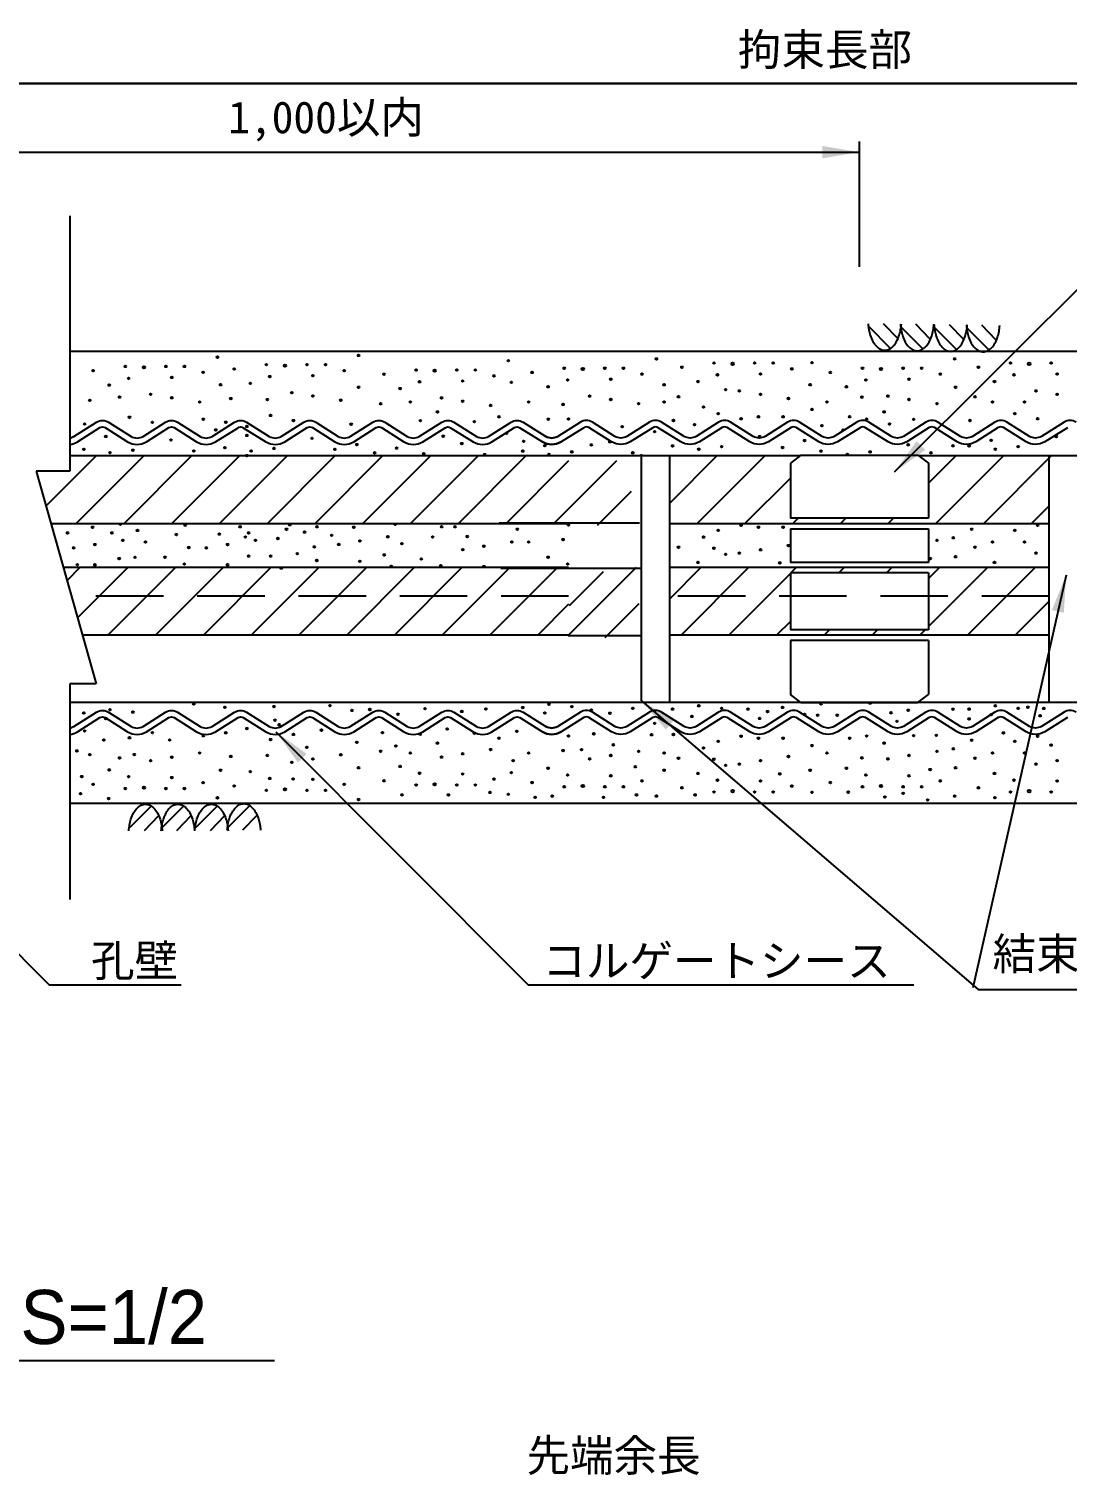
# Model space of a CAD drawing. Extents: x 510 to 34067, y -2197 to 5780.
# Drawn here: x 20331 to 21307, y 1670 to 3029 of the extents above; entities that cross this region are included whole.
import ezdxf

# ---------------------------------------------------------------- set-up
doc = ezdxf.new("R2010")
doc.units = 0
doc.linetypes.add('HIDDENX2', pattern=[19.05, 12.7, -6.35])
doc.layers.get('0').update_dxf_attribs({"linetype": 'CONTINUOUS'})
doc.layers.get('DEFPOINTS').update_dxf_attribs({"linetype": 'CONTINUOUS'})
for name, color, linetype in [('DIM', 5, 'CONTINUOUS'), ('DRAW', 7, 'CONTINUOUS'), ('TITLE', 4, 'CONTINUOUS')]:
    doc.layers.add(name, color=color, linetype=linetype)
doc.styles.add('STYLE1', font='')
doc.styles.add('STYLE2', font='MSMINCHO.TTF')
doc.styles.get('STYLE1').set_extended_font_data('MS PGothic')
doc.dimstyles.get("Standard").update_dxf_attribs({"dimscale": 0, "dimtxt": 0.0001, "dimasz": 35, "dimexe": 0, "dimexo": 0, "dimgap": 0, "dimtad": 1, "dimdec": 4, "dimdsep": 46, "dimlunit": 6, "dimtxsty": 'STYLE2', "dimcen": 0, "dimadec": 0, "dimazin": 0, "dimtfac": 1, "dimtdec": 4, "dimtofl": 0, "dimtmove": 0, "dimatfit": 2, "dimfxl": 0, "dimtolj": 1, "dimtzin": 0, "dimarcsym": 0})
doc.dimstyles.new('STANDARD$7', dxfattribs={"dimscale": 0, "dimtxt": 0.0001, "dimasz": 35, "dimexe": 0, "dimexo": 0, "dimgap": 0, "dimtad": 1, "dimdec": 4, "dimdsep": 46, "dimlunit": 6, "dimtxsty": 'STYLE1', "dimcen": 0, "dimadec": 0, "dimazin": 0, "dimtfac": 1, "dimtdec": 4, "dimtofl": 0, "dimtmove": 0, "dimatfit": 2, "dimfxl": 0, "dimtolj": 1, "dimtzin": 0, "dimarcsym": 0})

# ---------------------------------------------------------------- blocks, each defined once
blk = doc.blocks.new('*D55')
at = {"layer": 'DEFPOINTS', "color": 0, "linetype": 'Continuous', "transparency": 16777216}
for p in [(20044.5, 2913.1), (21112, 2913.1), (21112, 2913.1)]:
    blk.add_point(p, dxfattribs=at)
at = {"layer": 'DIM', "color": 0, "linetype": 'Continuous', "lineweight": -2, "transparency": 16777216}
blk.add_line((20079.5, 2913.1), (21077, 2913.1), dxfattribs=at)
at = {"layer": 'DIM', "color": 0, "linetype": 'Continuous', "transparency": 16777216}
for points in [[(20079.5, 2919), (20079.5, 2907.3), (20044.5, 2913.1)], [(21077, 2919), (21077, 2907.3), (21112, 2913.1)]]:
    blk.add_solid(points, dxfattribs=at)
at = {"layer": 'DIM', "color": 0, "linetype": 'Continuous', "transparency": 16777216, "insert": (20578.3, 2913.1), "char_height": 0.0001, "attachment_point": 5, "style": 'STYLE2'}
blk.add_mtext('\\A1;1,067.5', dxfattribs=at)

msp = doc.modelspace()

# ---------------------------------------------------------------- linework, layer by layer
at = {"color": 0}
for p, q in [((20394.33861, 2627.68808), (20347.30964, 2580.65911)), ((20439.23989, 2627.68808), (20375.73989, 2564.18808)), ((20484.14117, 2627.68808), (20420.64117, 2564.18808)), ((20529.04245, 2627.68808), (20465.54245, 2564.18808)), ((20573.94373, 2627.68808), (20510.44373, 2564.18808)), ((20618.84501, 2627.68808), (20555.34501, 2564.18808)), ((20663.74629, 2627.68808), (20600.24629, 2564.18808)), ((20708.64757, 2627.68808), (20645.14757, 2564.18808)), ((20753.54885, 2627.68808), (20690.04885, 2564.18808)), ((20798.45013, 2627.68808), (20734.95013, 2564.18808)), ((20838.60949, 2622.94615), (20779.85141, 2564.18808)), ((20883.51077, 2622.94616), (20824.7527, 2564.18808)), ((20978.05525, 2627.68808), (20933.60949, 2583.24231)), ((21022.95653, 2627.68808), (20959.45653, 2564.18808)), ((21202.56166, 2627.68808), (21177.04959, 2602.17601)), ((21247.46294, 2627.68808), (21183.96294, 2564.18808)), ((21292.36422, 2627.68808), (21228.86422, 2564.18808)), ((21047.04959, 2606.87985), (21004.35782, 2564.18808)), ((20897.29575, 2594.31336), (20865.37413, 2562.39173)), ((20838.60949, 2578.04487), (20824.75269, 2564.18808)), ((21054.2591, 2569.18808), (21049.2591, 2564.18808)), ((21099.16038, 2569.18808), (21094.16038, 2564.18808)), ((21144.06166, 2569.18808), (21139.06166, 2564.18808)), ((21290.48968, 2580.91226), (21273.7655, 2564.18808)), ((20379.14117, 2522.68808), (20367.09071, 2510.63762)), ((20424.04245, 2522.68808), (20376.98125, 2475.62688)), ((20468.94373, 2522.68808), (20405.44373, 2459.18808)), ((20513.84501, 2522.68808), (20450.34501, 2459.18808)), ((20558.74629, 2522.68808), (20495.24629, 2459.18808)), ((20603.64757, 2522.68808), (20540.14757, 2459.18808)), ((20648.54885, 2522.68808), (20585.04885, 2459.18808)), ((20693.45013, 2522.68808), (20629.95013, 2459.18808)), ((20738.35141, 2522.68808), (20674.85141, 2459.18808)), ((20783.25269, 2522.68808), (20719.75269, 2459.18808)), ((20828.15397, 2522.68808), (20764.65397, 2459.18808)), ((20902.10948, 2522.68807), (20838.60948, 2459.18807)), ((20870.92683, 2518.80507), (20839.0052, 2486.88344)), ((20962.85782, 2522.68808), (20933.60949, 2493.43975)), ((21007.7591, 2522.68808), (20944.2591, 2459.18808)), ((21047.04959, 2517.07729), (20989.16038, 2459.18808)), ((21052.66038, 2522.68808), (21047.66038, 2517.68808)), ((21097.56166, 2522.68808), (21092.56166, 2517.68808)), ((21142.46294, 2522.68808), (21137.46294, 2517.68808)), ((21232.2655, 2522.68808), (21177.04959, 2467.47216)), ((21187.36422, 2522.68808), (21177.04959, 2512.37345)), ((21277.16678, 2522.68808), (21213.66678, 2459.18808)), ((20838.60949, 2488.24231), (20809.55525, 2459.18808)), ((20904.68722, 2488.6566), (20872.7656, 2456.73497)), ((21290.48968, 2491.1097), (21258.56806, 2459.18808)), ((21047.04959, 2472.17601), (21034.06166, 2459.18808)), ((21083.96294, 2464.18808), (21078.96294, 2459.18808)), ((21128.86422, 2464.18808), (21123.86422, 2459.18808)), ((21173.7655, 2464.18808), (21168.7655, 2459.18808))]:
    msp.add_line(p, q, dxfattribs=at)
for p, q in [((20885.51704, 2627.68808), (20753.54885, 2627.68808)), ((20905.32916, 2564.64915), (20773.36097, 2564.64915)), ((20906.69991, 2521.82604), (20774.73173, 2521.82604)), ((20838.17004, 2458.97209), (20907.41559, 2458.97209))]:
    msp.add_line(p, q)
for centre, radius in [((20508.46797, 2720.48043), 0.79466), ((20641.11568, 2722.11681), 0.79466), ((20781.95154, 2717.20766), 0.79466), ((20921.14975, 2718.84404), 0.79466), ((21201.58165, 2718.84404), 0.79466), ((20391.56574, 2707.76604), 0.79466), ((20421.78537, 2711.73928), 0.79466), ((20439.28095, 2710.94462), 1.12423), ((20459.95755, 2711.73928), 0.79466), ((20477.4531, 2711.73928), 0.79466), ((20494.94866, 2706.17674), 0.79466), ((20524.21345, 2709.40242), 0.79466), ((20554.43309, 2713.37567), 0.79466), ((20571.92867, 2712.58101), 1.12423), ((20592.60526, 2713.37567), 0.79466), ((20610.10082, 2713.37567), 0.79466), ((20627.59637, 2707.81312), 0.79466), ((20665.04931, 2704.49327), 0.79466), ((20695.26894, 2708.46651), 0.79466), ((20712.76452, 2707.67185), 1.12423), ((20733.44111, 2708.46651), 0.79466), ((20750.93667, 2708.46651), 0.79466), ((20804.24752, 2706.12965), 0.79466), ((20834.46715, 2710.1029), 0.79466), ((20851.96273, 2709.30824), 1.12423), ((20872.63933, 2710.1029), 0.79466), ((20890.13488, 2710.1029), 0.79466), ((20907.63044, 2704.54035), 0.79466), ((20945.08337, 2711.03881), 0.79466), ((20975.30301, 2715.01205), 0.79466), ((20978.48402, 2703.88695), 0.79466), ((20992.79859, 2714.21739), 1.12423), ((21013.47518, 2715.01205), 0.79466), ((21019.04193, 2704.68161), 0.79466), ((21030.97074, 2715.01205), 0.79466), ((21048.46629, 2709.44951), 0.79466), ((21067.39615, 2715.37438), 0.79466), ((21084.67942, 2706.12965), 0.79466), ((21114.89905, 2710.1029), 0.79466), ((21132.39463, 2709.30824), 1.12423), ((21153.07123, 2710.1029), 0.79466), ((21170.56678, 2710.1029), 0.79466), ((21188.06234, 2704.54035), 0.79466), ((21223.87765, 2711.03881), 0.79466), ((21254.09729, 2715.01205), 0.79466), ((21257.2783, 2703.88695), 0.79466), ((21271.59287, 2714.21739), 1.12423), ((21292.26946, 2715.01205), 0.79466), ((21297.83621, 2704.68161), 0.79466), ((20406.67556, 2694.25699), 0.79466), ((20424.96639, 2700.61418), 0.79466), ((20465.5243, 2701.40884), 0.79466), ((20511.36027, 2694.54013), 0.79466), ((20539.32327, 2695.89338), 0.79466), ((20557.6141, 2702.25056), 0.79466), ((20598.17201, 2703.04522), 0.79466), ((20641.10196, 2692.22522), 0.79466), ((20680.15912, 2690.98422), 0.79466), ((20698.44996, 2697.34141), 0.79466), ((20739.00787, 2698.13607), 0.79466), ((20768.43223, 2702.90397), 0.79466), ((20784.74456, 2696.85506), 0.79466), ((20819.35734, 2692.62061), 0.79466), ((20837.64817, 2698.97779), 0.79466), ((20878.20608, 2699.77245), 0.79466), ((20928.38721, 2694.54013), 0.79466), ((20960.19319, 2697.52976), 0.79466), ((20986.30759, 2689.91029), 0.79466), ((21065.70299, 2694.5275), 0.79466), ((21099.78924, 2692.62061), 0.79466), ((21118.08007, 2698.97779), 0.79466), ((21158.63798, 2699.77245), 0.79466), ((21202.39513, 2692.2126), 0.79466), ((21238.98747, 2697.52976), 0.79466), ((20388.38472, 2679.95329), 0.79466), ((20416.3708, 2682.96555), 0.79466), ((20445.64296, 2685.51585), 0.79466), ((20465.5243, 2682.33725), 0.79466), ((20491.76764, 2678.36399), 0.79466), ((20521.03244, 2681.58967), 0.79466), ((20555.37978, 2680.65062), 0.79466), ((20578.29067, 2687.15223), 0.79466), ((20598.17201, 2683.97363), 0.79466), ((20624.41536, 2680.00037), 0.79466), ((20661.86829, 2676.68052), 0.79466), ((20689.75514, 2678.33571), 0.79466), ((20719.12653, 2682.24308), 0.79466), ((20739.00787, 2679.06448), 0.79466), ((20801.0665, 2678.3169), 0.79466), ((20858.32474, 2683.87946), 0.79466), ((20878.20608, 2680.70086), 0.79466), ((20904.44942, 2676.7276), 0.79466), ((20928.38721, 2678.33571), 0.79466), ((20941.90236, 2683.22606), 0.79466), ((20999.16059, 2688.78862), 0.79466), ((21019.04193, 2685.61002), 0.79466), ((21045.28528, 2681.63676), 0.79466), ((21081.4984, 2678.3169), 0.79466), ((21114.35612, 2682.95292), 0.79466), ((21138.75664, 2683.87946), 0.79466), ((21158.63798, 2680.70086), 0.79466), ((21184.88132, 2676.7276), 0.79466), ((21220.69664, 2683.22606), 0.79466), ((21237.14739, 2678.32309), 0.79466), ((21267.26598, 2678.32309), 0.79466), ((21277.95487, 2688.78862), 0.79466), ((21297.83621, 2685.61002), 0.79466), ((20425.76164, 2664.0603), 0.79466), ((20558.40936, 2665.69668), 0.79466), ((20715.2401, 2669.07604), 0.79466), ((20765.25121, 2675.09122), 0.79466), ((20773.16052, 2664.4462), 0.79466), ((20833.39774, 2676.02078), 0.79466), ((20965.45626, 2673.70588), 0.79466), ((20979.27927, 2667.33307), 0.79466), ((21017.04986, 2664.43358), 0.79466), ((21040.21798, 2664.43358), 0.79466), ((21067.39615, 2671.39094), 0.79466), ((21102.77204, 2664.43358), 0.79466), ((21135.20746, 2669.06341), 0.79466), ((21258.07356, 2667.33307), 0.79466), ((20383.61322, 2657.70311), 0.79466), ((20447.23347, 2659.2924), 0.79466), ((20495.14256, 2662.1313), 0.79466), ((20506.87746, 2652.14055), 0.79466), ((20516.26094, 2659.3395), 0.79466), ((20536.14226, 2655.36624), 0.79466), ((20579.88118, 2660.92878), 0.79466), ((20634.15154, 2657.50146), 0.79466), ((20699.24521, 2660.78753), 0.79466), ((20749.99235, 2659.81637), 0.79466), ((20819.49682, 2662.1313), 0.79466), ((20838.44342, 2662.42391), 0.79466), ((20889.00133, 2655.18653), 0.79466), ((20919.55924, 2650.50417), 0.79466), ((20937.13086, 2660.97588), 0.79466), ((20957.01217, 2657.00262), 0.79466), ((21000.7511, 2662.56517), 0.79466), ((21076.7269, 2656.06673), 0.79466), ((21096.60822, 2652.09347), 0.79466), ((21118.87532, 2662.42391), 0.79466), ((21140.34715, 2657.65601), 0.79466), ((21163.00925, 2662.11867), 0.79466), ((21215.92514, 2660.97588), 0.79466), ((21279.54538, 2662.56517), 0.79466), ((20403.49454, 2646.02067), 0.79466), ((20464.72904, 2642.60476), 0.79466), ((20536.14226, 2646.95624), 0.79466), ((20597.37676, 2644.24115), 0.79466), ((20639.52518, 2638.3586), 0.79466), ((20720.71703, 2646.20796), 0.79466), ((20738.21261, 2639.33199), 0.79466), ((20780.36103, 2648.86778), 0.79466), ((20796.295, 2641.34923), 0.79466), ((20816.17632, 2637.37597), 0.79466), ((20859.91525, 2638.0327), 0.79466), ((20877.41082, 2640.96838), 0.79466), ((20936.3356, 2637.13639), 0.79466), ((20982.46029, 2636.34173), 0.79466), ((21018.24668, 2645.87753), 0.79466), ((21039.71852, 2635.54709), 0.79466), ((21060.3951, 2642.09751), 0.79466), ((21157.84273, 2638.16505), 0.79466), ((21199.99114, 2637.18833), 0.79466), ((21215.12989, 2637.13639), 0.79466), ((21235.80646, 2642.28513), 0.79466), ((21261.25457, 2636.34173), 0.79466), ((21297.04096, 2645.87753), 0.79466), ((20382.81797, 2633.86362), 0.79466), ((20407.47081, 2630.68502), 0.79466), ((20428.94266, 2633.06896), 0.79466), ((20486.20089, 2632.27432), 0.79466), ((20515.46569, 2635.5), 0.79466), ((20536.14226, 2628.03374), 0.79466), ((20540.11852, 2632.3214), 0.79466), ((20561.59037, 2634.70535), 0.79466), ((20618.84861, 2633.9107), 0.79466), ((20656.30154, 2630.59085), 0.79466), ((20676.97811, 2635.03875), 0.79466), ((20702.42622, 2629.79619), 0.79466), ((20759.68446, 2629.00155), 0.79466), ((20795.49975, 2632.22723), 0.79466), ((20820.15259, 2629.04863), 0.79466), ((20841.62444, 2631.43258), 0.79466), ((20898.88267, 2630.63793), 0.79466), ((20960.98844, 2633.95779), 0.79466), ((21075.93165, 2632.22723), 0.79466), ((21100.58449, 2629.04863), 0.79466), ((21122.05634, 2631.43258), 0.79466), ((21179.31457, 2630.63793), 0.79466), ((21239.78272, 2633.95779), 0.79466), ((20367.55696, 2555.34001), 0.79466), ((20391.05882, 2560.6982), 0.79466), ((20409.16198, 2555.33794), 0.79466), ((20417.19981, 2563.36915), 0.79466), ((20433.27537, 2557.63258), 0.79466), ((20478.15275, 2562.70485), 0.79466), ((20510.2085, 2554.19063), 0.79466), ((20529.72884, 2561.07451), 0.79466), ((20537.76662, 2555.33794), 0.79466), ((20573.36258, 2558.77989), 0.79466), ((20576.4041, 2563.0131), 0.79466), ((20590.30502, 2556.06836), 0.79466), ((20602.06897, 2561.07451), 0.79466), ((20636.64131, 2560.6982), 0.79466), ((20675.55736, 2563.36915), 0.79466), ((20719.19105, 2561.07451), 0.79466), ((20731.82187, 2561.07451), 0.79466), ((20790.38291, 2558.77989), 0.79466), ((20838.44342, 2562.70786), 0.79466), ((20979.27927, 2557.79871), 0.79466), ((21000.7511, 2562.56661), 0.79466), ((21017.04986, 2560.6982), 0.79466), ((21040.21798, 2560.6982), 0.79466), ((21217.54612, 2558.78196), 0.79466), ((21258.07356, 2557.79871), 0.79466), ((21279.54538, 2562.56661), 0.79466), ((20373.29739, 2541.25232), 0.79466), ((20393.17873, 2544.43092), 0.79466), ((20419.42208, 2548.40417), 0.79466), ((20440.77583, 2546.81186), 0.79466), ((20469.83058, 2553.75343), 0.79466), ((20481.50211, 2541.57017), 0.79466), ((20498.03407, 2541.2493), 0.79466), ((20517.91541, 2544.4279), 0.79466), ((20534.70143, 2551.43853), 0.79466), ((20544.15876, 2548.40116), 0.79466), ((20565.23541, 2550.08462), 0.79466), ((20599.57227, 2542.17885), 0.79466), ((20615.84806, 2553.04332), 0.79466), ((20622.49365, 2544.52206), 0.79466), ((20642.37499, 2547.70066), 0.79466), ((20668.61833, 2551.67392), 0.79466), ((20681.81413, 2545.18152), 0.79466), ((20710.77945, 2551.43853), 0.79466), ((20743.30444, 2551.89599), 0.79466), ((20758.9537, 2542.79756), 0.79466), ((20785.19705, 2546.77082), 0.79466), ((20801.0665, 2546.81487), 0.79466), ((20833.39774, 2549.111), 0.79466), ((20941.90236, 2541.90572), 0.79466), ((20965.45626, 2551.4259), 0.79466), ((20975.14443, 2540.9555), 0.79466), ((21045.28528, 2543.49502), 0.79466), ((21184.88132, 2548.40417), 0.79466), ((21200.32225, 2550.75075), 0.79466), ((21220.69664, 2541.90572), 0.79466), ((21237.14739, 2546.80869), 0.79466), ((21267.26598, 2546.80869), 0.79466), ((20416.05155, 2531.24434), 0.79466), ((20430.97885, 2532.39165), 0.79466), ((20459.06667, 2532.50816), 0.79466), ((20537.76662, 2533.53896), 0.79466), ((20558.43523, 2533.53896), 0.79466), ((20583.52624, 2535.78091), 0.79466), ((20601.81708, 2529.42373), 0.79466), ((20642.37499, 2528.62907), 0.79466), ((20665.22305, 2534.68627), 0.79466), ((20700.10496, 2530.87781), 0.79466), ((20739.07236, 2539.61896), 0.79466), ((20819.35734, 2532.51117), 0.79466), ((20960.19319, 2527.60202), 0.79466), ((20986.30759, 2535.22149), 0.79466), ((20999.16059, 2536.34316), 0.79466), ((21019.04193, 2539.52176), 0.79466), ((21037.15025, 2527.18773), 0.79466), ((21178.50538, 2531.24638), 0.79466), ((21202.39513, 2532.91918), 0.79466), ((21238.98747, 2527.60202), 0.79466), ((21277.95487, 2536.34316), 0.79466), ((20376.74301, 2525.50982), 0.79466), ((20393.17873, 2525.35933), 0.79466), ((20477.3575, 2526.15097), 0.79466), ((20517.91541, 2525.35631), 0.79466), ((20568.41643, 2522.27187), 0.79466), ((20671.79935, 2523.86117), 0.79466), ((20718.39579, 2524.52063), 0.79466), ((20758.9537, 2523.72597), 0.79466), ((20837.64817, 2526.15398), 0.79466), ((20486.20089, 2394.60184), 0.79466), ((20515.46569, 2391.37615), 0.79466), ((20561.59037, 2392.17081), 0.79466), ((20614.25556, 2392.96545), 0.79466), ((20795.49975, 2391.20697), 0.79466), ((20820.15259, 2394.38557), 0.79466), ((20841.62444, 2392.00163), 0.79466), ((20960.98844, 2392.91837), 0.79466), ((21039.71852, 2391.32907), 0.79466), ((21075.93165, 2394.64892), 0.79466), ((21122.05634, 2395.44358), 0.79466), ((21239.78272, 2392.91837), 0.79466), ((21270.36585, 2391.50381), 0.79466), ((20382.81797, 2386.12864), 0.79466), ((20403.49454, 2380.85548), 0.79466), ((20407.47081, 2389.30724), 0.79466), ((20428.94266, 2386.92329), 0.79466), ((20562.55212, 2379.33808), 0.79466), ((20634.93213, 2388.51755), 0.79466), ((20651.70849, 2389.40141), 0.79466), ((20678.12637, 2384.95351), 0.79466), ((20703.57449, 2390.19606), 0.79466), ((20738.21261, 2387.54416), 0.79466), ((20760.83267, 2389.8434), 0.79466), ((20816.17632, 2386.05823), 0.79466), ((20859.91525, 2388.84346), 0.79466), ((20877.41082, 2385.90778), 0.79466), ((20898.88267, 2390.50166), 0.79466), ((20936.3356, 2389.73977), 0.79466), ((20954.47582, 2382.85589), 0.79466), ((20982.46029, 2390.53442), 0.79466), ((21007.2956, 2389.73977), 0.79466), ((21018.24668, 2380.99862), 0.79466), ((21025.66768, 2387.44515), 0.79466), ((21060.3951, 2384.77865), 0.79466), ((21072.74616, 2384.0032), 0.79466), ((21091.11824, 2384.0032), 0.79466), ((21141.6415, 2386.29782), 0.79466), ((21147.38276, 2378.26664), 0.79466), ((21157.84273, 2388.71111), 0.79466), ((21199.99114, 2389.68783), 0.79466), ((21215.12989, 2389.73977), 0.79466), ((21215.12989, 2380.56125), 0.79466), ((21235.80646, 2384.59103), 0.79466), ((21261.25457, 2390.53442), 0.79466), ((21281.84842, 2383.47263), 0.79466), ((21285.2932, 2390.3565), 0.79466), ((20383.61322, 2369.17305), 0.79466), ((20447.23347, 2367.58376), 0.79466), ((20495.14256, 2364.74486), 0.79466), ((20516.26094, 2367.53666), 0.79466), ((20536.14226, 2371.50992), 0.79466), ((20566.52839, 2375.05041), 0.79466), ((20579.88118, 2365.94737), 0.79466), ((20606.17738, 2369.97208), 0.79466), ((20663.5902, 2367.67744), 0.79466), ((20699.24521, 2366.08863), 0.79466), ((20724.44772, 2371.11939), 0.79466), ((20749.99235, 2367.05979), 0.79466), ((20789.89832, 2368.82477), 0.79466), ((20838.44342, 2364.45224), 0.79466), ((20862.23845, 2366.53013), 0.79466), ((20916.58339, 2365.64617), 0.79466), ((20919.55924, 2376.37199), 0.79466), ((20937.13086, 2365.90028), 0.79466), ((21000.7511, 2364.31099), 0.79466), ((21118.87532, 2364.45224), 0.79466), ((21163.00925, 2364.75748), 0.79466), ((21184.24669, 2365.1156), 0.79466), ((21247.40077, 2367.41021), 0.79466), ((21279.54538, 2364.31099), 0.79466), ((20376.30761, 2350.47814), 0.79466), ((20401.56926, 2360.80399), 0.79466), ((20425.76164, 2362.81586), 0.79466), ((20463.57508, 2360.80399), 0.79466), ((20558.40936, 2361.17947), 0.79466), ((20592.39834, 2353.90966), 0.79466), ((20639.47681, 2358.49892), 0.79466), ((20661.86829, 2350.19564), 0.79466), ((20676.22098, 2355.057), 0.79466), ((20715.2401, 2357.80012), 0.79466), ((20765.25121, 2351.78494), 0.79466), ((20773.16052, 2362.42995), 0.79466), ((20833.39774, 2350.85538), 0.79466), ((20850.75589, 2351.61505), 0.79466), ((20880.61054, 2356.2043), 0.79466), ((20904.44942, 2350.14855), 0.79466), ((20965.45626, 2353.17028), 0.79466), ((20979.27927, 2359.54309), 0.79466), ((21017.04986, 2362.44258), 0.79466), ((21040.21798, 2362.44258), 0.79466), ((21067.39615, 2355.48521), 0.79466), ((21102.77204, 2362.44258), 0.79466), ((21135.20746, 2357.81274), 0.79466), ((21184.88132, 2350.14855), 0.79466), ((21200.32225, 2352.49513), 0.79466), ((21217.54612, 2360.52634), 0.79466), ((21258.07356, 2359.54309), 0.79466), ((21292.18272, 2355.93708), 0.79466), ((20388.38472, 2346.92287), 0.79466), ((20416.3708, 2343.91061), 0.79466), ((20430.27565, 2347.03621), 0.79466), ((20445.64296, 2341.36031), 0.79466), ((20465.5243, 2344.53891), 0.79466), ((20491.76764, 2348.51217), 0.79466), ((20521.03244, 2345.28648), 0.79466), ((20555.37978, 2346.22554), 0.79466), ((20578.29067, 2339.72393), 0.79466), ((20598.17201, 2342.90253), 0.79466), ((20624.41536, 2346.87578), 0.79466), ((20689.75514, 2348.54044), 0.79466), ((20719.12653, 2344.63308), 0.79466), ((20739.00787, 2347.81168), 0.79466), ((20786.45354, 2341.28922), 0.79466), ((20801.0665, 2348.55925), 0.79466), ((20858.32474, 2342.9967), 0.79466), ((20878.20608, 2346.1753), 0.79466), ((20928.38721, 2348.54044), 0.79466), ((20941.90236, 2343.6501), 0.79466), ((20975.14443, 2342.69988), 0.79466), ((20986.30759, 2336.96587), 0.79466), ((20999.16059, 2338.08754), 0.79466), ((21019.04193, 2341.26614), 0.79466), ((21045.28528, 2345.2394), 0.79466), ((21081.4984, 2348.55925), 0.79466), ((21114.35612, 2343.92323), 0.79466), ((21138.75664, 2342.9967), 0.79466), ((21158.63798, 2346.1753), 0.79466), ((21220.69664, 2343.6501), 0.79466), ((21237.14739, 2348.55307), 0.79466), ((21267.26598, 2348.55307), 0.79466), ((21277.95487, 2338.08754), 0.79466), ((21297.83621, 2341.26614), 0.79466), ((20380.90065, 2326.38454), 0.79466), ((20406.67556, 2332.61917), 0.79466), ((20424.96639, 2326.26198), 0.79466), ((20465.5243, 2325.46732), 0.79466), ((20511.36027, 2332.33603), 0.79466), ((20539.32327, 2330.98278), 0.79466), ((20557.6141, 2324.62559), 0.79466), ((20579.5489, 2324.0899), 0.79466), ((20598.17201, 2323.83094), 0.79466), ((20641.10196, 2334.65094), 0.79466), ((20680.15912, 2335.89194), 0.79466), ((20698.44996, 2329.53475), 0.79466), ((20739.00787, 2328.74009), 0.79466), ((20768.43223, 2323.97219), 0.79466), ((20784.74456, 2330.0211), 0.79466), ((20819.35734, 2334.25555), 0.79466), ((20837.64817, 2327.89836), 0.79466), ((20878.20608, 2327.10371), 0.79466), ((20901.27914, 2335.55263), 0.79466), ((20928.38721, 2332.33603), 0.79466), ((20960.19319, 2329.3464), 0.79466), ((20978.48402, 2322.98921), 0.79466), ((21037.15025, 2328.93211), 0.79466), ((21065.70299, 2332.34866), 0.79466), ((21099.78924, 2334.25555), 0.79466), ((21118.08007, 2327.89836), 0.79466), ((21158.63798, 2327.10371), 0.79466), ((21178.50538, 2332.99076), 0.79466), ((21202.39513, 2334.66356), 0.79466), ((21238.98747, 2329.3464), 0.79466), ((21257.2783, 2322.98921), 0.79466), ((20379.75239, 2310.32212), 0.79466), ((20391.56574, 2319.11012), 0.79466), ((20421.78537, 2315.13688), 0.79466), ((20439.28095, 2315.93153), 1.12423), ((20459.95755, 2315.13688), 0.79466), ((20477.4531, 2315.13688), 0.79466), ((20494.94866, 2320.69942), 0.79466), ((20524.21345, 2317.47373), 0.79466), ((20554.43309, 2313.50049), 0.79466), ((20571.92867, 2314.29515), 1.12423), ((20592.60526, 2313.50049), 0.79466), ((20610.10082, 2313.50049), 0.79466), ((20627.59637, 2319.06303), 0.79466), ((20665.04931, 2322.38289), 0.79466), ((20695.26894, 2318.40965), 0.79466), ((20712.76452, 2319.2043), 1.12423), ((20733.44111, 2318.40965), 0.79466), ((20750.93667, 2318.40965), 0.79466), ((20764.63667, 2311.45903), 0.79466), ((20781.95154, 2309.6685), 0.79466), ((20804.24752, 2320.7465), 0.79466), ((20834.46715, 2316.77326), 0.79466), ((20851.96273, 2317.56792), 1.12423), ((20872.63933, 2316.77326), 0.79466), ((20890.13488, 2316.77326), 0.79466), ((20907.63044, 2322.3358), 0.79466), ((20945.08337, 2315.83735), 0.79466), ((20975.30301, 2311.86411), 0.79466), ((20992.79859, 2312.65876), 1.12423), ((21013.47518, 2311.86411), 0.79466), ((21019.04193, 2322.19455), 0.79466), ((21030.97074, 2311.86411), 0.79466), ((21048.46629, 2317.42665), 0.79466), ((21067.39615, 2311.50178), 0.79466), ((21084.67942, 2320.7465), 0.79466), ((21101.45254, 2311.72238), 0.79466), ((21114.89905, 2316.77326), 0.79466), ((21132.39463, 2317.56792), 1.12423), ((21153.07123, 2316.77326), 0.79466), ((21153.12406, 2310.57507), 0.79466), ((21170.56678, 2316.77326), 0.79466), ((21188.06234, 2322.3358), 0.79466), ((21223.87765, 2315.83735), 0.79466), ((21254.09729, 2311.86411), 0.79466), ((21271.59287, 2312.65876), 1.12423), ((21292.26946, 2311.86411), 0.79466), ((21297.83621, 2322.19455), 0.79466), ((20406.16226, 2305.73286), 0.79466), ((20508.46797, 2306.39573), 0.79466), ((20641.11568, 2304.75935), 0.79466), ((20681.96229, 2309.16439), 0.79466), ((20725.59598, 2309.16439), 0.79466), ((20807.12215, 2306.86977), 0.79466), ((20823.19771, 2308.01708), 0.79466), ((20871.42449, 2306.86977), 0.79466), ((20902.42736, 2309.16439), 0.79466), ((20921.14975, 2308.03212), 0.79466), ((20957.54366, 2309.16439), 0.79466), ((21135.90024, 2307.13312), 0.79466), ((21176.20891, 2304.30791), 0.79466), ((21201.58165, 2308.03212), 0.79466), ((21239.36294, 2306.60255), 0.79466)]:
    msp.add_circle(centre, radius, dxfattribs=at)
at = {"layer": 'DIM', "color": 0, "linetype": 'Continuous'}
for p, q in [((21869.54959, 2977.77613), (20044.54959, 2977.77613)), ((21112.04959, 2805.27613), (21112.04959, 2923.12783)), ((20044.54959, 2913.12783), (21112.04959, 2913.12783)), ((20474.40569, 2130.27613), (20350.57939, 2130.27613)), ((21163.21116, 2130.27613), (20800.90172, 2130.27613)), ((21223.77355, 2126.39571), (21441.66991, 2126.39571))]:
    msp.add_line(p, q, dxfattribs=at)
at = {"layer": 'DRAW', "color": 0, "linetype": 'Continuous'}
for p, q in [((20369.54959, 2853.43808), (20369.54959, 2613.43808)), ((21141.04959, 2728.93808), (21121.04959, 2748.93808)), ((21148.04959, 2737.93808), (21134.54959, 2751.93808)), ((21171.54959, 2728.43808), (21151.54959, 2748.43808)), ((21178.54959, 2737.43808), (21165.04959, 2751.43808)), ((21203.04959, 2727.93808), (21183.04959, 2747.93808)), ((21210.04959, 2736.93808), (21196.54959, 2750.93808)), ((21233.54959, 2727.43808), (21213.54959, 2747.43808)), ((21240.54959, 2736.43808), (21227.04959, 2750.43808)), ((21057.04959, 2628.43808), (21047.04959, 2620.93808)), ((21057.04959, 2628.43808), (21167.04959, 2628.43808)), ((21167.04959, 2628.43808), (21177.04959, 2620.93808)), ((20338.04959, 2613.43808), (20394.54959, 2413.43808)), ((20369.54959, 2613.43808), (20338.04959, 2613.43808)), ((21047.04959, 2620.93808), (21047.04959, 2569.18808)), ((21177.04959, 2620.93808), (21177.04959, 2569.18808)), ((21047.04959, 2454.18808), (21047.04959, 2403.43808)), ((21177.04959, 2454.18808), (21177.04959, 2403.43808)), ((20369.54959, 2413.43808), (20369.54959, 2210.93808)), ((20394.54959, 2413.43808), (20369.54959, 2413.43808)), ((21057.04959, 2395.93808), (21047.04959, 2403.43808)), ((21167.04959, 2395.93808), (21177.04959, 2403.43808)), ((20446.04959, 2298.43858), (20426.04959, 2278.43858)), ((20476.54959, 2298.43858), (20456.54959, 2278.43858)), ((20508.04959, 2298.43858), (20488.04959, 2278.43858)), ((20538.54959, 2298.93858), (20518.54959, 2278.93858)), ((20453.04959, 2289.43858), (20439.54959, 2275.43858)), ((20483.54959, 2289.43858), (20470.04959, 2275.43858)), ((20515.04959, 2289.43858), (20501.54959, 2275.43858)), ((20545.54959, 2289.93858), (20532.04959, 2275.93858))]:
    msp.add_line(p, q, dxfattribs=at)
at = {"layer": 'DRAW', "color": 0}
for p, q in [((21842.04959, 2725.93808), (20369.54959, 2725.93808)), ((21056.04959, 2627.68808), (20369.54959, 2627.68808)), ((20907.16439, 2397.65101), (20907.16439, 2629.40101)), ((20933.60949, 2395.93808), (20933.60949, 2627.68808)), ((21842.04959, 2627.68808), (21168.04959, 2627.68808)), ((21290.48968, 2395.93808), (21290.48968, 2627.68808)), ((21177.04959, 2569.18808), (21047.04959, 2569.18808)), ((20351.96271, 2564.18808), (20838.60949, 2564.18808)), ((20933.60949, 2564.18808), (21290.48968, 2564.18808)), ((21047.04959, 2559.18808), (21047.04959, 2527.68808)), ((21047.04959, 2559.18808), (21177.04959, 2559.18808)), ((21177.04959, 2559.18808), (21177.04959, 2527.68808)), ((21177.04959, 2527.68808), (21047.04959, 2527.68808)), ((20838.60949, 2522.68808), (20363.68646, 2522.68808)), ((21290.48968, 2522.68808), (20933.60949, 2522.68808)), ((21177.04959, 2517.68808), (21047.04959, 2517.68808)), ((21047.04959, 2517.68808), (21047.04959, 2464.18808)), ((21177.04959, 2517.68808), (21177.04959, 2464.18808)), ((21177.04959, 2464.18808), (21047.04959, 2464.18808)), ((20838.60949, 2459.18808), (20381.62521, 2459.18808)), ((21290.48968, 2459.18808), (20933.60949, 2459.18808)), ((21177.04959, 2454.18808), (21047.04959, 2454.18808)), ((21934.79491, 2395.93808), (20369.54959, 2395.93808)), ((21057.04959, 2395.93808), (21167.04959, 2395.93808)), ((21842.04959, 2300.93808), (20369.54959, 2300.93808))]:
    msp.add_line(p, q, dxfattribs=at)
at = {"layer": 'DRAW', "color": 0, "linetype": 'HIDDENX2', "ltscale": 5}
for p, q in [((20838.60949, 2495.93808), (20371.24334, 2495.93808)), ((21290.48968, 2495.93808), (20933.60949, 2495.93808))]:
    msp.add_line(p, q, dxfattribs=at)
at = {"layer": 'DRAW', "color": 0, "linetype": 'Continuous'}
for points in [[(21120.14959, 2751.93808), (21120.25949, 2750.51078), (21120.40989, 2749.10298), (21120.60059, 2747.71448), (21120.83179, 2746.34548), (21121.10309, 2744.99578), (21121.41489, 2743.66548), (21121.76699, 2742.35458), (21122.15959, 2741.06308), (21122.71119, 2739.46738), (21123.31109, 2737.95848), (21123.95929, 2736.53598), (21124.65579, 2735.20028), (21125.40049, 2733.95098), (21126.19359, 2732.78848), (21127.03489, 2731.71238), (21127.92459, 2730.72308), (21128.84709, 2729.83588), (21129.78729, 2729.06708), (21130.74519, 2728.41648), (21131.72079, 2727.88428), (21132.71399, 2727.47028), (21133.72489, 2727.17458), (21134.75339, 2726.99718), (21135.79959, 2726.93808), (21136.84569, 2726.99718), (21137.87419, 2727.17458), (21138.88499, 2727.47028), (21139.87829, 2727.88428), (21140.85379, 2728.41648), (21141.81169, 2729.06708), (21142.75189, 2729.83588), (21143.67459, 2730.72308), (21144.56409, 2731.71238), (21145.40549, 2732.78848), (21146.19849, 2733.95098), (21146.94329, 2735.20028), (21147.63969, 2736.53598), (21148.28799, 2737.95848), (21148.88789, 2739.46738), (21149.43959, 2741.06308), (21149.83199, 2742.35458), (21150.18409, 2743.66548), (21150.49579, 2744.99578), (21150.76729, 2746.34568), (21150.99829, 2747.71478), (21151.18909, 2749.10328), (21151.33949, 2750.51118), (21151.44959, 2751.93858)], [(21150.64959, 2751.43808), (21150.75949, 2750.01078), (21150.90989, 2748.60298), (21151.10059, 2747.21448), (21151.33179, 2745.84548), (21151.60309, 2744.49578), (21151.91489, 2743.16548), (21152.26699, 2741.85458), (21152.65959, 2740.56308), (21153.21119, 2738.96738), (21153.81109, 2737.45848), (21154.45929, 2736.03598), (21155.15579, 2734.70028), (21155.90049, 2733.45098), (21156.69359, 2732.28848), (21157.53489, 2731.21238), (21158.42459, 2730.22308), (21159.34709, 2729.33588), (21160.28729, 2728.56708), (21161.24519, 2727.91648), (21162.22079, 2727.38428), (21163.21399, 2726.97028), (21164.22489, 2726.67458), (21165.25339, 2726.49718), (21166.29959, 2726.43808), (21167.34569, 2726.49718), (21168.37419, 2726.67458), (21169.38499, 2726.97028), (21170.37829, 2727.38428), (21171.35379, 2727.91648), (21172.31169, 2728.56708), (21173.25189, 2729.33588), (21174.17459, 2730.22308), (21175.06409, 2731.21238), (21175.90549, 2732.28848), (21176.69849, 2733.45098), (21177.44329, 2734.70028), (21178.13969, 2736.03598), (21178.78799, 2737.45848), (21179.38789, 2738.96738), (21179.93959, 2740.56308), (21180.33199, 2741.85458), (21180.68409, 2743.16548), (21180.99579, 2744.49578), (21181.26729, 2745.84568), (21181.49829, 2747.21478), (21181.68909, 2748.60328), (21181.83949, 2750.01118), (21181.94959, 2751.43858)], [(21182.14959, 2750.93808), (21182.25949, 2749.51078), (21182.40989, 2748.10298), (21182.60059, 2746.71448), (21182.83179, 2745.34548), (21183.10309, 2743.99578), (21183.41489, 2742.66548), (21183.76699, 2741.35458), (21184.15959, 2740.06308), (21184.71119, 2738.46738), (21185.31109, 2736.95848), (21185.95929, 2735.53598), (21186.65579, 2734.20028), (21187.40049, 2732.95098), (21188.19359, 2731.78848), (21189.03489, 2730.71238), (21189.92459, 2729.72308), (21190.84709, 2728.83588), (21191.78729, 2728.06708), (21192.74519, 2727.41648), (21193.72079, 2726.88428), (21194.71399, 2726.47028), (21195.72489, 2726.17458), (21196.75339, 2725.99718), (21197.79959, 2725.93808), (21198.84569, 2725.99718), (21199.87419, 2726.17458), (21200.88499, 2726.47028), (21201.87829, 2726.88428), (21202.85379, 2727.41648), (21203.81169, 2728.06708), (21204.75189, 2728.83588), (21205.67459, 2729.72308), (21206.56409, 2730.71238), (21207.40549, 2731.78848), (21208.19849, 2732.95098), (21208.94329, 2734.20028), (21209.63969, 2735.53598), (21210.28799, 2736.95848), (21210.88789, 2738.46738), (21211.43959, 2740.06308), (21211.83199, 2741.35458), (21212.18409, 2742.66548), (21212.49579, 2743.99578), (21212.76729, 2745.34568), (21212.99829, 2746.71478), (21213.18909, 2748.10328), (21213.33949, 2749.51118), (21213.44959, 2750.93858)], [(21212.64959, 2750.43808), (21212.75949, 2749.01078), (21212.90989, 2747.60298), (21213.10059, 2746.21448), (21213.33179, 2744.84548), (21213.60309, 2743.49578), (21213.91489, 2742.16548), (21214.26699, 2740.85458), (21214.65959, 2739.56308), (21215.21119, 2737.96738), (21215.81109, 2736.45848), (21216.45929, 2735.03598), (21217.15579, 2733.70028), (21217.90049, 2732.45098), (21218.69359, 2731.28848), (21219.53489, 2730.21238), (21220.42459, 2729.22308), (21221.34709, 2728.33588), (21222.28729, 2727.56708), (21223.24519, 2726.91648), (21224.22079, 2726.38428), (21225.21399, 2725.97028), (21226.22489, 2725.67458), (21227.25339, 2725.49718), (21228.29959, 2725.43808), (21229.34569, 2725.49718), (21230.37419, 2725.67458), (21231.38499, 2725.97028), (21232.37829, 2726.38428), (21233.35379, 2726.91648), (21234.31169, 2727.56708), (21235.25189, 2728.33588), (21236.17459, 2729.22308), (21237.06409, 2730.21238), (21237.90549, 2731.28848), (21238.69849, 2732.45098), (21239.44329, 2733.70028), (21240.13969, 2735.03598), (21240.78799, 2736.45848), (21241.38789, 2737.96738), (21241.93959, 2739.56308), (21242.33199, 2740.85458), (21242.68409, 2742.16548), (21242.99579, 2743.49578), (21243.26729, 2744.84568), (21243.49829, 2746.21478), (21243.68909, 2747.60328), (21243.83949, 2749.01118), (21243.94959, 2750.43858)], [(20425.14959, 2275.43808), (20425.25949, 2276.86538), (20425.40989, 2278.27328), (20425.60059, 2279.66178), (20425.83179, 2281.03088), (20426.10309, 2282.38058), (20426.41489, 2283.71098), (20426.76699, 2285.02188), (20427.15959, 2286.31358), (20427.71119, 2287.90898), (20428.31109, 2289.41788), (20428.95929, 2290.84018), (20429.65579, 2292.17608), (20430.40049, 2293.42518), (20431.19359, 2294.58788), (20432.03489, 2295.66398), (20432.92459, 2296.65358), (20433.84709, 2297.54048), (20434.78729, 2298.30928), (20435.74519, 2298.95968), (20436.72079, 2299.49198), (20437.71399, 2299.90588), (20438.72489, 2300.20168), (20439.75339, 2300.37918), (20440.79959, 2300.43858), (20441.84569, 2300.37938), (20442.87419, 2300.20198), (20443.88499, 2299.90618), (20444.87829, 2299.49228), (20445.85379, 2298.95998), (20446.81169, 2298.30948), (20447.75189, 2297.54058), (20448.67459, 2296.65358), (20449.56409, 2295.66398), (20450.40549, 2294.58788), (20451.19849, 2293.42518), (20451.94329, 2292.17608), (20452.63969, 2290.84018), (20453.28799, 2289.41788), (20453.88789, 2287.90898), (20454.43959, 2286.31358), (20454.83199, 2285.02188), (20455.18409, 2283.71098), (20455.49579, 2282.38058), (20455.76729, 2281.03088), (20455.99829, 2279.66178), (20456.18909, 2278.27328), (20456.33949, 2276.86538), (20456.44959, 2275.43808)], [(20455.64959, 2275.43808), (20455.75949, 2276.86538), (20455.90989, 2278.27328), (20456.10059, 2279.66178), (20456.33179, 2281.03088), (20456.60309, 2282.38058), (20456.91489, 2283.71098), (20457.26699, 2285.02188), (20457.65959, 2286.31358), (20458.21119, 2287.90898), (20458.81109, 2289.41788), (20459.45929, 2290.84018), (20460.15579, 2292.17608), (20460.90049, 2293.42518), (20461.69359, 2294.58788), (20462.53489, 2295.66398), (20463.42459, 2296.65358), (20464.34709, 2297.54048), (20465.28729, 2298.30928), (20466.24519, 2298.95968), (20467.22079, 2299.49198), (20468.21399, 2299.90588), (20469.22489, 2300.20168), (20470.25339, 2300.37918), (20471.29959, 2300.43858), (20472.34569, 2300.37938), (20473.37419, 2300.20198), (20474.38499, 2299.90618), (20475.37829, 2299.49228), (20476.35379, 2298.95998), (20477.31169, 2298.30948), (20478.25189, 2297.54058), (20479.17459, 2296.65358), (20480.06409, 2295.66398), (20480.90549, 2294.58788), (20481.69849, 2293.42518), (20482.44329, 2292.17608), (20483.13969, 2290.84018), (20483.78799, 2289.41788), (20484.38789, 2287.90898), (20484.93959, 2286.31358), (20485.33199, 2285.02188), (20485.68409, 2283.71098), (20485.99579, 2282.38058), (20486.26729, 2281.03088), (20486.49829, 2279.66178), (20486.68909, 2278.27328), (20486.83949, 2276.86538), (20486.94959, 2275.43808)], [(20487.14959, 2275.43808), (20487.25949, 2276.86538), (20487.40989, 2278.27328), (20487.60059, 2279.66178), (20487.83179, 2281.03088), (20488.10309, 2282.38058), (20488.41489, 2283.71098), (20488.76699, 2285.02188), (20489.15959, 2286.31358), (20489.71119, 2287.90898), (20490.31109, 2289.41788), (20490.95929, 2290.84018), (20491.65579, 2292.17608), (20492.40049, 2293.42518), (20493.19359, 2294.58788), (20494.03489, 2295.66398), (20494.92459, 2296.65358), (20495.84709, 2297.54048), (20496.78729, 2298.30928), (20497.74519, 2298.95968), (20498.72079, 2299.49198), (20499.71399, 2299.90588), (20500.72489, 2300.20168), (20501.75339, 2300.37918), (20502.79959, 2300.43858), (20503.84569, 2300.37938), (20504.87419, 2300.20198), (20505.88499, 2299.90618), (20506.87829, 2299.49228), (20507.85379, 2298.95998), (20508.81169, 2298.30948), (20509.75189, 2297.54058), (20510.67459, 2296.65358), (20511.56409, 2295.66398), (20512.40549, 2294.58788), (20513.19849, 2293.42518), (20513.94329, 2292.17608), (20514.63969, 2290.84018), (20515.28799, 2289.41788), (20515.88789, 2287.90898), (20516.43959, 2286.31358), (20516.83199, 2285.02188), (20517.18409, 2283.71098), (20517.49579, 2282.38058), (20517.76729, 2281.03088), (20517.99829, 2279.66178), (20518.18909, 2278.27328), (20518.33949, 2276.86538), (20518.44959, 2275.43808)], [(20517.64959, 2275.93808), (20517.75949, 2277.36538), (20517.90989, 2278.77328), (20518.10059, 2280.16178), (20518.33179, 2281.53088), (20518.60309, 2282.88058), (20518.91489, 2284.21098), (20519.26699, 2285.52188), (20519.65959, 2286.81358), (20520.21119, 2288.40898), (20520.81109, 2289.91788), (20521.45929, 2291.34018), (20522.15579, 2292.67608), (20522.90049, 2293.92518), (20523.69359, 2295.08788), (20524.53489, 2296.16398), (20525.42459, 2297.15358), (20526.34709, 2298.04048), (20527.28729, 2298.80928), (20528.24519, 2299.45968), (20529.22079, 2299.99198), (20530.21399, 2300.40588), (20531.22489, 2300.70168), (20532.25339, 2300.87918), (20533.29959, 2300.93858), (20534.34569, 2300.87938), (20535.37419, 2300.70198), (20536.38499, 2300.40618), (20537.37829, 2299.99228), (20538.35379, 2299.45998), (20539.31169, 2298.80948), (20540.25189, 2298.04058), (20541.17459, 2297.15358), (20542.06409, 2296.16398), (20542.90549, 2295.08788), (20543.69849, 2293.92518), (20544.44329, 2292.67608), (20545.13969, 2291.34018), (20545.78799, 2289.91788), (20546.38789, 2288.40898), (20546.93959, 2286.81358), (20547.33199, 2285.52188), (20547.68409, 2284.21098), (20547.99579, 2282.88058), (20548.26729, 2281.53088), (20548.49829, 2280.16178), (20548.68909, 2278.77328), (20548.83949, 2277.36538), (20548.94959, 2275.93808)]]:
    msp.add_lwpolyline(points, dxfattribs=at)
at = {"layer": 'DRAW', "color": 0, "linetype": 'Continuous', "flags": 128}
for points in [[(20369.54959, 2644.57052, 0.1019082113), (20373.57117, 2646.06491), (20394.73675, 2659.32, -0.2869567914), (20406.01424, 2659.32), (20427.17982, 2646.06491, 0.2869567914), (20438.45731, 2646.06491), (20459.62289, 2659.32, -0.2869567914), (20470.90039, 2659.32), (20492.06596, 2646.06491, 0.2869567914), (20503.34346, 2646.06491), (20524.62289, 2659.32, -0.2869567914), (20535.90039, 2659.32), (20557.17982, 2646.06491, 0.2869567914), (20568.45731, 2646.06491), (20589.62289, 2659.32, -0.2869567914), (20600.90039, 2659.32), (20622.06596, 2646.06491, 0.2869567914), (20633.34346, 2646.06491), (20654.50904, 2659.32, -0.2869567914), (20665.78653, 2659.32), (20686.95211, 2646.06491, 0.2869567914), (20698.2296, 2646.06491), (20719.50904, 2659.32, -0.2869567914), (20730.78653, 2659.32), (20752.06596, 2646.06491, 0.2869567914), (20763.34346, 2646.06491), (20784.50904, 2659.32, -0.2869567914), (20795.78653, 2659.32), (20817.06596, 2646.06491, 0.2869567914), (20828.34346, 2646.06491)], [(20369.54959, 2638.52563, 0.1159261725), (20376.75439, 2640.97894), (20397.91948, 2654.23372, -0.2867878362), (20402.83151, 2654.23372), (20423.9966, 2640.97894, 0.287022593), (20441.64053, 2640.97894), (20462.80562, 2654.23372, -0.2867878362), (20467.71766, 2654.23372), (20488.88275, 2640.97894, 0.2868918552), (20506.51986, 2640.97468), (20527.80075, 2654.23067, -0.2874594437), (20532.72253, 2654.23067), (20554.00342, 2640.97468, 0.2868918551), (20571.64053, 2640.97894), (20592.80562, 2654.23372, -0.2867878361), (20597.71766, 2654.23372), (20618.88275, 2640.97894, 0.2870225929), (20636.52668, 2640.97894), (20657.69177, 2654.23372, -0.2867878362), (20662.6038, 2654.23372), (20683.76889, 2640.97894, 0.2868918552), (20701.40601, 2640.97468), (20722.68689, 2654.23067, -0.2874594437), (20727.60868, 2654.23067), (20748.88956, 2640.97468, 0.2868918552), (20766.52668, 2640.97894), (20787.69177, 2654.23372, -0.28712361), (20792.60868, 2654.23067), (20813.88956, 2640.97468, 0.2868589589), (20831.52496, 2640.97787)], [(21307.57905, 2654.23067), (21286.29817, 2640.97468, -0.2868918552), (21268.66105, 2640.97894), (21247.49596, 2654.23372, 0.2867878362), (21242.58393, 2654.23372), (21221.41884, 2640.97894, -0.287022593), (21203.77491, 2640.97894), (21182.60982, 2654.23372, 0.2867878362), (21177.69778, 2654.23372), (21156.53269, 2640.97894, -0.2868918552), (21138.89558, 2640.97468), (21117.61469, 2654.23067, 0.2874594437), (21112.69291, 2654.23067), (21091.41202, 2640.97468, -0.2868918551), (21073.77491, 2640.97894), (21052.60982, 2654.23372, 0.2867878361), (21047.69778, 2654.23372), (21026.53269, 2640.97894, -0.2870225929), (21008.88876, 2640.97894), (20987.72367, 2654.23372, 0.2867878362), (20982.81164, 2654.23372), (20961.64654, 2640.97894, -0.2868918552), (20944.00943, 2640.97468), (20922.72854, 2654.23067, 0.2874594437), (20917.80676, 2654.23067), (20896.52588, 2640.97468, -0.2868918552), (20878.88876, 2640.97894), (20857.72367, 2654.23372, 0.28712361), (20852.80676, 2654.23067), (20831.52588, 2640.97468, -0.2868589589), (20813.89048, 2640.97787)], [(21315.67869, 2659.32, 0.2869567914), (21304.4012, 2659.32), (21283.12176, 2646.06491, -0.2869567914), (21271.84427, 2646.06491), (21250.67869, 2659.32, 0.2869567914), (21239.4012, 2659.32), (21218.23562, 2646.06491, -0.2869567914), (21206.95812, 2646.06491), (21185.79255, 2659.32, 0.2869567914), (21174.51505, 2659.32), (21153.34947, 2646.06491, -0.2869567914), (21142.07198, 2646.06491), (21120.79255, 2659.32, 0.2869567914), (21109.51505, 2659.32), (21088.23562, 2646.06491, -0.2869567914), (21076.95812, 2646.06491), (21055.79255, 2659.32, 0.2869567914), (21044.51505, 2659.32), (21023.34947, 2646.06491, -0.2869567914), (21012.07198, 2646.06491), (20990.9064, 2659.32, 0.2869567914), (20979.62891, 2659.32), (20958.46333, 2646.06491, -0.2869567914), (20947.18583, 2646.06491), (20925.9064, 2659.32, 0.2869567914), (20914.62891, 2659.32), (20893.34947, 2646.06491, -0.2869567914), (20882.07198, 2646.06491), (20860.9064, 2659.32, 0.2869567914), (20849.62891, 2659.32), (20828.34947, 2646.06491, -0.2869567914), (20817.07198, 2646.06491)], [(20369.54959, 2372.076, 0.1019082113), (20373.57117, 2373.57039), (20394.73675, 2386.82548, -0.2869567914), (20406.01424, 2386.82548), (20427.17982, 2373.57039, 0.2869567914), (20438.45731, 2373.57039), (20459.62289, 2386.82548, -0.2869567914), (20470.90039, 2386.82548), (20492.06596, 2373.57039, 0.2869567914), (20503.34346, 2373.57039), (20524.62289, 2386.82548, -0.2869567914), (20535.90039, 2386.82548), (20557.17982, 2373.57039, 0.2869567914), (20568.45731, 2373.57039), (20589.62289, 2386.82548, -0.2869567914), (20600.90039, 2386.82548), (20622.06596, 2373.57039, 0.2869567914), (20633.34346, 2373.57039), (20654.50904, 2386.82548, -0.2869567914), (20665.78653, 2386.82548), (20686.95211, 2373.57039, 0.2869567914), (20698.2296, 2373.57039), (20719.50904, 2386.82548, -0.2869567914), (20730.78653, 2386.82548), (20752.06596, 2373.57039, 0.2869567914), (20763.34346, 2373.57039), (20784.50904, 2386.82548, -0.2869567914), (20795.78653, 2386.82548), (20817.06596, 2373.57039, 0.2869567914), (20828.34346, 2373.57039)], [(20369.54959, 2366.03111, 0.1159261725), (20376.75439, 2368.48442), (20397.91948, 2381.7392, -0.2867878362), (20402.83151, 2381.7392), (20423.9966, 2368.48442, 0.287022593), (20441.64053, 2368.48442), (20462.80562, 2381.7392, -0.2867878362), (20467.71766, 2381.7392), (20488.88275, 2368.48442, 0.2868918552), (20506.51986, 2368.48016), (20527.80075, 2381.73615, -0.2874594437), (20532.72253, 2381.73615), (20554.00342, 2368.48016, 0.2868918551), (20571.64053, 2368.48442), (20592.80562, 2381.7392, -0.2867878361), (20597.71766, 2381.7392), (20618.88275, 2368.48442, 0.2870225929), (20636.52668, 2368.48442), (20657.69177, 2381.7392, -0.2867878362), (20662.6038, 2381.7392), (20683.76889, 2368.48442, 0.2868918552), (20701.40601, 2368.48016), (20722.68689, 2381.73615, -0.2874594437), (20727.60868, 2381.73615), (20748.88956, 2368.48016, 0.2868918552), (20766.52668, 2368.48442), (20787.69177, 2381.7392, -0.28712361), (20792.60868, 2381.73615), (20813.88956, 2368.48016, 0.2868589589), (20831.52496, 2368.48334)], [(21307.57905, 2381.73615), (21286.29817, 2368.48016, -0.2868918552), (21268.66105, 2368.48442), (21247.49596, 2381.7392, 0.2867878362), (21242.58393, 2381.7392), (21221.41884, 2368.48442, -0.287022593), (21203.77491, 2368.48442), (21182.60982, 2381.7392, 0.2867878362), (21177.69778, 2381.7392), (21156.53269, 2368.48442, -0.2868918552), (21138.89558, 2368.48016), (21117.61469, 2381.73615, 0.2874594437), (21112.69291, 2381.73615), (21091.41202, 2368.48016, -0.2868918551), (21073.77491, 2368.48442), (21052.60982, 2381.7392, 0.2867878361), (21047.69778, 2381.7392), (21026.53269, 2368.48442, -0.2870225929), (21008.88876, 2368.48442), (20987.72367, 2381.7392, 0.2867878362), (20982.81164, 2381.7392), (20961.64654, 2368.48442, -0.2868918552), (20944.00943, 2368.48016), (20922.72854, 2381.73615, 0.2874594437), (20917.80676, 2381.73615), (20896.52588, 2368.48016, -0.2868918552), (20878.88876, 2368.48442), (20857.72367, 2381.7392, 0.28712361), (20852.80676, 2381.73615), (20831.52588, 2368.48016, -0.2868589589), (20813.89048, 2368.48334)], [(21315.67869, 2386.82548, 0.2869567914), (21304.4012, 2386.82548), (21283.12176, 2373.57039, -0.2869567914), (21271.84427, 2373.57039), (21250.67869, 2386.82548, 0.2869567914), (21239.4012, 2386.82548), (21218.23562, 2373.57039, -0.2869567914), (21206.95812, 2373.57039), (21185.79255, 2386.82548, 0.2869567914), (21174.51505, 2386.82548), (21153.34947, 2373.57039, -0.2869567914), (21142.07198, 2373.57039), (21120.79255, 2386.82548, 0.2869567914), (21109.51505, 2386.82548), (21088.23562, 2373.57039, -0.2869567914), (21076.95812, 2373.57039), (21055.79255, 2386.82548, 0.2869567914), (21044.51505, 2386.82548), (21023.34947, 2373.57039, -0.2869567914), (21012.07198, 2373.57039), (20990.9064, 2386.82548, 0.2869567914), (20979.62891, 2386.82548), (20958.46333, 2373.57039, -0.2869567914), (20947.18583, 2373.57039), (20925.9064, 2386.82548, 0.2869567914), (20914.62891, 2386.82548), (20893.34947, 2373.57039, -0.2869567914), (20882.07198, 2373.57039), (20860.9064, 2386.82548, 0.2869567914), (20849.62891, 2386.82548), (20828.34947, 2373.57039, -0.2869567914), (20817.07198, 2373.57039)]]:
    msp.add_lwpolyline(points, format="xyb", dxfattribs=at)
at = {"layer": 'TITLE', "color": 0, "linetype": 'Continuous'}
msp.add_line((19546.94135, 1777.75649), (20561.94135, 1777.75649), dxfattribs=at)

# ---------------------------------------------------------------- texts
at = {"color": 0, "insert": (20676.26051, 1703.48111), "char_height": 30, "width": 563.3338838, "attachment_point": 1}
msp.add_mtext('{\\fMS UI Gothic|b0|i0|c128|p17;\u3000\u3000\u3000先端余長}', dxfattribs=at)
at = {"layer": 'DIM', "color": 0, "linetype": 'Continuous', "style": 'STYLE2'}
for s, p in [('拘束長部', (20997.78065, 2994.55212)), ('1,000以内', (20518.63209, 2930.92573)), ('結束バンド', (21237.16724, 2144.85594)), ('孔壁', (20389.62594, 2138.45941)), ('コルゲートシース', (20813.91715, 2138.28141))]:
    msp.add_text(s, height=30, dxfattribs=at).set_placement(p)
at = {"layer": 'TITLE', "color": 0, "linetype": 'Continuous', "style": 'STYLE1'}
msp.add_text('先端止水処理部詳細図\u3000S=1/2', height=50.8, dxfattribs=at).set_placement((19560.92974, 1793.1702))

# ---------------------------------------------------------------- dimensions: what is measured, and where the dimension line sits
at = {"layer": 'DIM', "color": 0, "linetype": 'Continuous'}
dim = msp.add_linear_dim(base=(21112.04959, 2913.12783), p1=(20044.54959, 2913.12783), p2=(21112.04959, 2913.12783), dimstyle='Standard', override={"dimscale": 1}, dxfattribs=at)
dim.commit()
dim.dimension.update_dxf_attribs({"geometry": '*D55', "text_midpoint": (20578.29959, 2913.12788)})

# ---------------------------------------------------------------- leaders
for points in [[(20044.54959, 2977.77613), (21869.54959, 2977.77613)], [(21145.09862, 2612.73702), (21390.7051, 2857.77613)], [(21306.3126, 2515.68891), (21218.62056, 2127.77474)], [(20907.16439, 2397.65101), (21223.77355, 2126.39571)], [(20563.42023, 2368.48442), (20800.90172, 2130.27613)], [(20180.61813, 2301.00506), (20350.57939, 2130.27613)]]:
    msp.add_leader(points, dimstyle='STANDARD$7', override={"dimscale": 1}, dxfattribs=at)

doc.saveas('drawing.dxf')
